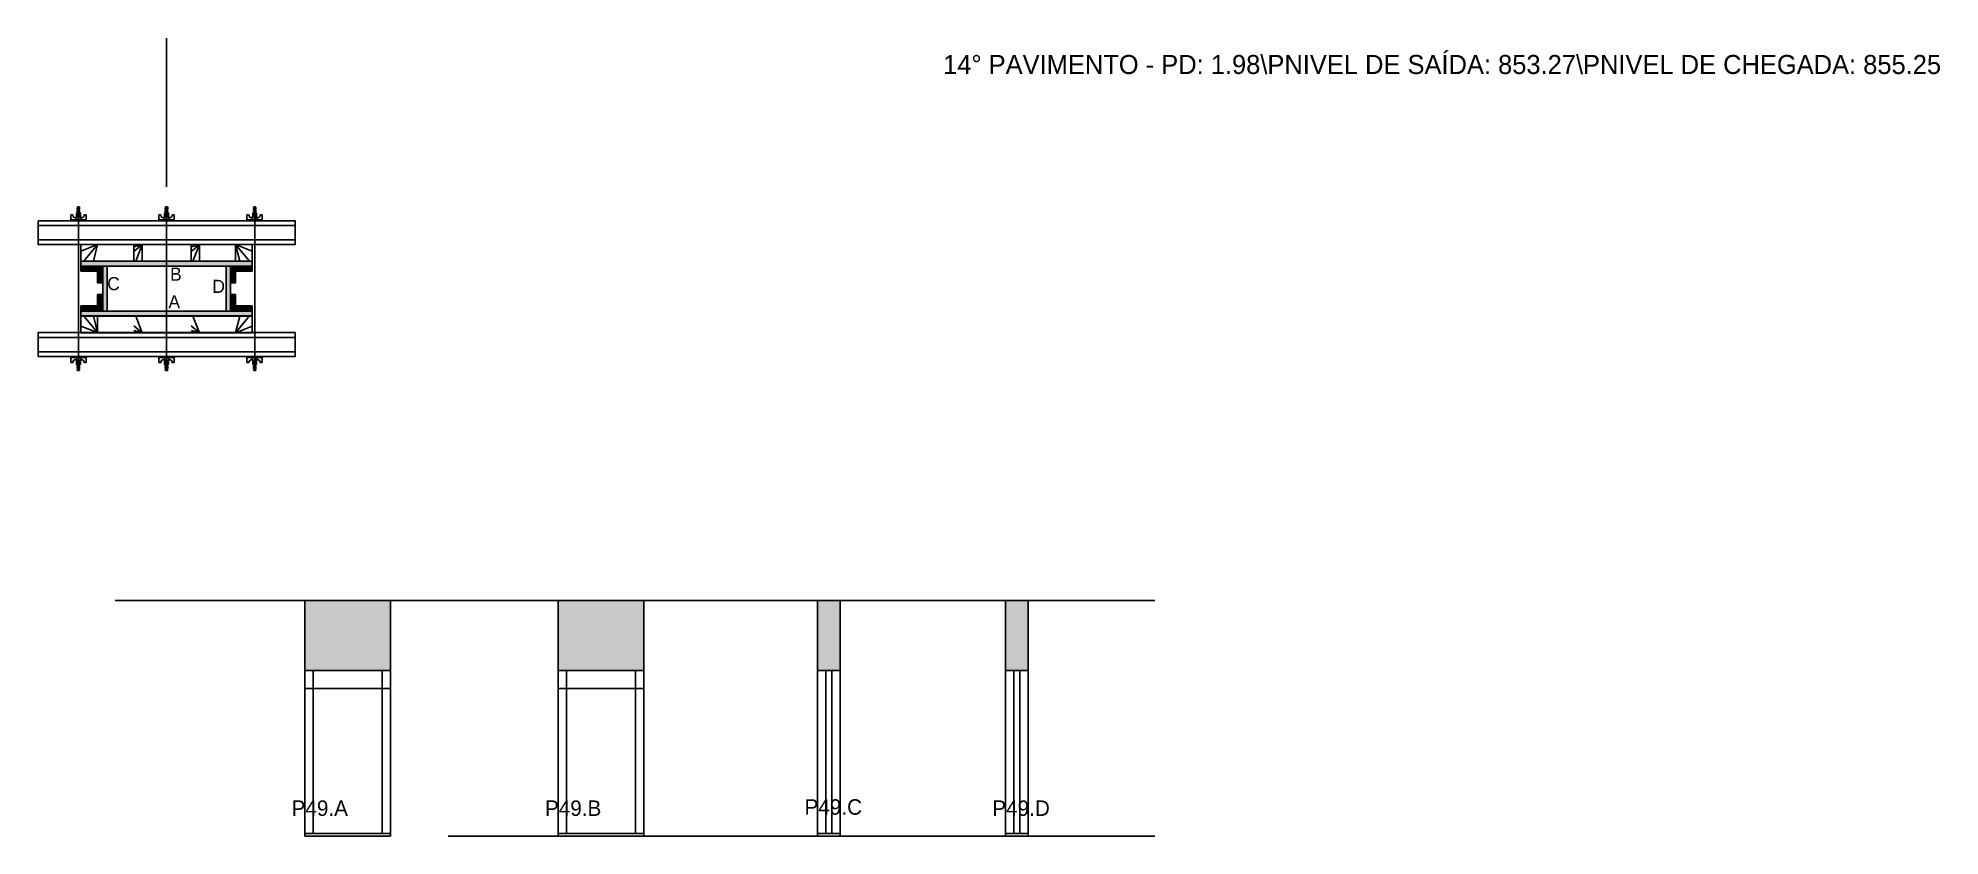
# Model space of a CAD drawing. Header units: metres. Extents: x 2922 to 4520, y -604 to 67.
import ezdxf

# ---------------------------------------------------------------- set-up
doc = ezdxf.new("R2010")
doc.units = ezdxf.units.M
for name, color, linetype in [('CHAPA', 7, 'Continuous'), ('COTA', 7, 'Continuous'), ('Hachura', 7, 'Continuous'), ('Madeira', 7, 'Continuous'), ('NOMENCLATURA', 7, 'Continuous'), ('Nível', 7, 'Continuous'), ('Painéis', 7, 'Continuous'), ('Perfil Metálico', 7, 'Continuous'), ('SARR_2.2x7', 7, 'Continuous'), ('SARRAFO', 7, 'Continuous'), ('Texto Seção', 7, 'Continuous'), ('TEXTO_GERAL', 7, 'Continuous')]:
    doc.layers.add(name, color=color, linetype=linetype)

msp = doc.modelspace()

# ---------------------------------------------------------------- hatches: boundary and pattern name
at = {"layer": 'COTA'}
h = msp.add_hatch(color=7, dxfattribs=at)
h.dxf.hatch_style = 1
h.paths.add_polyline_path([(3218.3, -464.9), (3218.3, -405.9), (3218.3, -405.9), (3146.3, -405.9), (3146.3, -405.9), (3146.3, -464.9), (3146.3, -464.9), (3218.3, -464.9)])
h = msp.add_hatch(color=7, dxfattribs=at)
h.dxf.hatch_style = 1
h.paths.add_polyline_path([(3431.2, -464.9), (3431.2, -405.9), (3431.2, -405.9), (3359.2, -405.9), (3359.2, -405.9), (3359.2, -464.9), (3359.2, -464.9), (3431.2, -464.9)])
h = msp.add_hatch(color=7, dxfattribs=at)
h.dxf.hatch_style = 1
h.paths.add_polyline_path([(3596.3, -464.9), (3596.3, -405.9), (3596.3, -405.9), (3577.3, -405.9), (3577.3, -405.9), (3577.3, -464.9), (3577.3, -464.9), (3596.3, -464.9), (3596.3, -464.9)])
h = msp.add_hatch(color=7, dxfattribs=at)
h.dxf.hatch_style = 1
h.paths.add_polyline_path([(3754.1, -464.9), (3754.1, -405.9), (3754.1, -405.9), (3735.1, -405.9), (3735.1, -405.9), (3735.1, -464.9), (3735.1, -464.9), (3754.1, -464.9), (3754.1, -464.9)])
at = {"layer": 'Hachura'}
h = msp.add_hatch(color=7, dxfattribs=at)
h.dxf.hatch_style = 1
h.paths.add_polyline_path([(2958.3, -124.8), (2958.3, -120.8), (2958.3, -120.8), (3102.3, -120.8), (3102.3, -120.8), (3102.3, -124.8), (3102.3, -124.8), (2958.3, -124.8)])
h = msp.add_hatch(color=7, dxfattribs=at)
h.dxf.hatch_style = 1
h.paths.add_polyline_path([(2958.3, -124.8), (2958.3, -120.8), (2958.3, -120.8), (3102.3, -120.8), (3102.3, -120.8), (3102.3, -124.8), (3102.3, -124.8), (2958.3, -124.8)])
h = msp.add_hatch(color=7, dxfattribs=at)
h.dxf.hatch_style = 1
h.paths.add_polyline_path([(2972.3, -124.8), (2972.3, -129.2), (2972.3, -129.2), (2958.3, -129.2), (2958.3, -129.2), (2958.3, -124.8), (2958.3, -124.8), (2972.3, -124.8)])
h = msp.add_hatch(color=7, dxfattribs=at)
h.dxf.hatch_style = 1
h.paths.add_polyline_path([(2976.7, -124.8), (2972.3, -124.8), (2972.3, -124.8), (2972.3, -138.8), (2972.3, -138.8), (2976.7, -138.8), (2976.7, -138.8), (2976.7, -124.8)])
h = msp.add_hatch(color=7, dxfattribs=at)
h.dxf.hatch_style = 1
h.paths.add_polyline_path([(2980.3, -124.8), (2976.7, -124.8), (2976.7, -124.8), (2976.7, -162.8), (2976.7, -162.8), (2980.3, -162.8), (2980.3, -162.8), (2980.3, -124.8)])
h = msp.add_hatch(color=7, dxfattribs=at)
h.dxf.hatch_style = 1
h.paths.add_polyline_path([(2980.3, -124.8), (2976.7, -124.8), (2976.7, -124.8), (2976.7, -162.8), (2976.7, -162.8), (2980.3, -162.8), (2980.3, -162.8), (2980.3, -124.8)])
h = msp.add_hatch(color=7, dxfattribs=at)
h.dxf.hatch_style = 1
h.paths.add_polyline_path([(3083.9, -124.8), (3080.3, -124.8), (3080.3, -124.8), (3080.3, -162.8), (3080.3, -162.8), (3083.9, -162.8), (3083.9, -162.8), (3083.9, -124.8)])
h = msp.add_hatch(color=7, dxfattribs=at)
h.dxf.hatch_style = 1
h.paths.add_polyline_path([(3083.9, -124.8), (3080.3, -124.8), (3080.3, -124.8), (3080.3, -162.8), (3080.3, -162.8), (3083.9, -162.8), (3083.9, -162.8), (3083.9, -124.8)])
h = msp.add_hatch(color=7, dxfattribs=at)
h.dxf.hatch_style = 1
h.paths.add_polyline_path([(3088.3, -124.8), (3083.9, -124.8), (3083.9, -124.8), (3083.9, -138.8), (3083.9, -138.8), (3088.3, -138.8), (3088.3, -138.8), (3088.3, -124.8)])
h = msp.add_hatch(color=7, dxfattribs=at)
h.dxf.hatch_style = 1
h.paths.add_polyline_path([(3088.3, -124.8), (3088.3, -129.2), (3088.3, -129.2), (3102.3, -129.2), (3102.3, -129.2), (3102.3, -124.8), (3102.3, -124.8), (3088.3, -124.8)])
h = msp.add_hatch(color=7, dxfattribs=at)
h.dxf.hatch_style = 1
h.paths.add_polyline_path([(2972.3, -162.8), (2972.3, -158.4), (2972.3, -158.4), (2958.3, -158.4), (2958.3, -158.4), (2958.3, -162.8), (2958.3, -162.8), (2972.3, -162.8)])
h = msp.add_hatch(color=7, dxfattribs=at)
h.dxf.hatch_style = 1
h.paths.add_polyline_path([(2976.7, -162.8), (2972.3, -162.8), (2972.3, -162.8), (2972.3, -148.8), (2972.3, -148.8), (2976.7, -148.8), (2976.7, -148.8), (2976.7, -162.8)])
h = msp.add_hatch(color=7, dxfattribs=at)
h.dxf.hatch_style = 1
h.paths.add_polyline_path([(3088.3, -162.8), (3083.9, -162.8), (3083.9, -162.8), (3083.9, -148.8), (3083.9, -148.8), (3088.3, -148.8), (3088.3, -148.8), (3088.3, -162.8)])
h = msp.add_hatch(color=7, dxfattribs=at)
h.dxf.hatch_style = 1
h.paths.add_polyline_path([(3088.3, -162.8), (3088.3, -158.4), (3088.3, -158.4), (3102.3, -158.4), (3102.3, -158.4), (3102.3, -162.8), (3102.3, -162.8), (3088.3, -162.8)])
h = msp.add_hatch(color=7, dxfattribs=at)
h.dxf.hatch_style = 1
h.paths.add_polyline_path([(2958.3, -162.8), (2958.3, -166.8), (2958.3, -166.8), (3102.3, -166.8), (3102.3, -166.8), (3102.3, -162.8), (3102.3, -162.8), (2958.3, -162.8)])
h = msp.add_hatch(color=7, dxfattribs=at)
h.dxf.hatch_style = 1
h.paths.add_polyline_path([(2958.3, -162.8), (2958.3, -166.8), (2958.3, -166.8), (3102.3, -166.8), (3102.3, -166.8), (3102.3, -162.8), (3102.3, -162.8), (2958.3, -162.8)])

# ---------------------------------------------------------------- linework, layer by layer
at = {"layer": 'CHAPA', "color": 7, "lineweight": 25}
for points in [[(2958.3, -124.8), (2958.3, -120.8), (3102.3, -120.8), (3102.3, -124.8)], [(2958.3, -124.8), (2958.3, -120.8), (3102.3, -120.8), (3102.3, -124.8)], [(2980.3, -124.8), (2976.7, -124.8), (2976.7, -162.8), (2980.3, -162.8)], [(2980.3, -124.8), (2976.7, -124.8), (2976.7, -162.8), (2980.3, -162.8)], [(3083.9, -124.8), (3080.3, -124.8), (3080.3, -162.8), (3083.9, -162.8)], [(3083.9, -124.8), (3080.3, -124.8), (3080.3, -162.8), (3083.9, -162.8)], [(2958.3, -162.8), (2958.3, -166.8), (3102.3, -166.8), (3102.3, -162.8)], [(2958.3, -162.8), (2958.3, -166.8), (3102.3, -166.8), (3102.3, -162.8)]]:
    msp.add_lwpolyline(points, close=True, dxfattribs=at)
at = {"layer": 'COTA', "color": 7, "lineweight": 25}
for p, q in [((3146.3, -464.9), (3146.3, -405.9)), ((3218.3, -405.9), (3146.3, -405.9)), ((3218.3, -464.9), (3218.3, -405.9)), ((3431.2, -405.9), (3359.2, -405.9)), ((3359.2, -464.9), (3359.2, -405.9)), ((3431.2, -464.9), (3431.2, -405.9))]:
    msp.add_line(p, q, dxfattribs=at)
for points in [[(3596.3, -464.9), (3596.3, -405.9), (3577.3, -405.9), (3577.3, -464.9)], [(3754.1, -464.9), (3754.1, -405.9), (3735.1, -405.9), (3735.1, -464.9)]]:
    msp.add_lwpolyline(points, dxfattribs=at)
at = {"layer": 'Defpoints', "color": 7, "lineweight": 25}
msp.add_line((3030.3, -58.2), (3030.3, 66.8), dxfattribs=at)
at = {"layer": 'Hachura', "color": 7, "lineweight": 25}
for p, q in [((2955.1, -75.8), (2957.3, -76.9)), ((2957.3, -77.1), (2955.1, -76)), ((2955.1, -76.9), (2957.3, -78)), ((2957.3, -78.3), (2955.1, -77.2)), ((2955.1, -78.1), (2957.3, -79.2)), ((2957.3, -79.4), (2955.1, -78.3)), ((2956.4, -80.1), (2955.1, -79.5)), ((2955.2, -75.4), (2955.5, -75)), ((2955.2, -75.7), (2955.2, -75.4)), ((2955.2, -75.4), (2955.2, -75.4)), ((2957.2, -75.4), (2955.2, -75.4)), ((2955.2, -75.7), (2957.2, -76.7)), ((2955.2, -75.7), (2957.2, -76.7)), ((2955.2, -76.8), (2955.2, -76.2)), ((2957.2, -77.2), (2955.2, -76.2)), ((2955.2, -76.8), (2957.2, -77.8)), ((2955.2, -78), (2955.2, -77.4)), ((2957.2, -78.3), (2955.2, -77.4)), ((2955.2, -77.6), (2955.2, -77.4)), ((2955.2, -78), (2957.2, -79)), ((2955.2, -79.2), (2955.2, -78.5)), ((2957.2, -79.5), (2955.2, -78.5)), ((2955.2, -79.2), (2957.2, -80.1)), ((2956.1, -80.1), (2955.2, -79.7)), ((2955.2, -80.1), (2955.2, -79.7)), ((2955.5, -75), (2956.8, -75)), ((2957.2, -76), (2955.9, -75.4)), ((2957.3, -75.9), (2956.1, -75.4)), ((2956.3, -76), (2956.2, -207.8)), ((2956.6, -75.4), (2957.3, -75.7)), ((2957.2, -75.4), (2956.8, -75)), ((2956.9, -75.4), (2957.2, -75.5)), ((2957.2, -75.5), (2957.2, -75.4)), ((2957.2, -76), (2957.2, -76.7)), ((2957.2, -77.8), (2957.2, -77.2)), ((2957.2, -78.5), (2957.2, -78.3)), ((2957.2, -78.5), (2957.2, -79)), ((2957.2, -79.5), (2957.2, -80.1)), ((3029.1, -75.8), (3031.3, -76.9)), ((3031.3, -77.1), (3029.1, -76)), ((3029.1, -76.9), (3031.3, -78)), ((3031.3, -78.3), (3029.1, -77.2)), ((3029.1, -78.1), (3031.3, -79.2)), ((3031.3, -79.4), (3029.1, -78.3)), ((3030.4, -80.1), (3029.1, -79.5)), ((3029.2, -75.4), (3029.5, -75)), ((3029.2, -75.7), (3029.2, -75.4)), ((3029.2, -75.4), (3029.2, -75.4)), ((3031.2, -75.4), (3029.2, -75.4)), ((3029.2, -75.7), (3031.2, -76.7)), ((3029.2, -75.7), (3031.2, -76.7)), ((3029.2, -76.8), (3029.2, -76.2)), ((3031.2, -77.2), (3029.2, -76.2)), ((3029.2, -76.8), (3031.2, -77.8)), ((3029.2, -78), (3029.2, -77.4)), ((3031.2, -78.3), (3029.2, -77.4)), ((3029.2, -77.6), (3029.2, -77.4)), ((3029.2, -78), (3031.2, -79)), ((3029.2, -79.2), (3029.2, -78.5)), ((3031.2, -79.5), (3029.2, -78.5)), ((3029.2, -79.2), (3031.2, -80.1)), ((3030.1, -80.1), (3029.2, -79.7)), ((3029.2, -80.1), (3029.2, -79.7)), ((3029.5, -75), (3030.8, -75)), ((3031.2, -76), (3029.9, -75.4)), ((3031.3, -75.9), (3030.1, -75.4)), ((3030.3, -76), (3030.2, -207.8)), ((3030.6, -75.4), (3031.3, -75.7)), ((3031.2, -75.4), (3030.8, -75)), ((3030.9, -75.4), (3031.2, -75.5)), ((3031.2, -75.5), (3031.2, -75.4)), ((3031.2, -76), (3031.2, -76.7)), ((3031.2, -77.8), (3031.2, -77.2)), ((3031.2, -78.5), (3031.2, -78.3)), ((3031.2, -78.5), (3031.2, -79)), ((3031.2, -79.5), (3031.2, -80.1)), ((3103.9, -75.4), (3103.2, -75.7)), ((3105.4, -75.8), (3103.2, -76.9)), ((3105.4, -76.9), (3103.2, -78)), ((3105.4, -78.1), (3103.2, -79.2)), ((3103.3, -75.9), (3104.4, -75.4)), ((3103.3, -77.1), (3105.4, -76)), ((3103.3, -78.3), (3105.4, -77.2)), ((3103.3, -79.4), (3105.4, -78.3)), ((3103.4, -75.4), (3103.7, -75)), ((3103.6, -75.4), (3103.4, -75.5)), ((3103.4, -75.5), (3103.4, -75.4)), ((3103.4, -76), (3104.6, -75.4)), ((3103.4, -75.4), (3105.3, -75.4)), ((3105.3, -75.7), (3103.4, -76.7)), ((3105.3, -75.7), (3103.4, -76.7)), ((3103.4, -76), (3103.4, -76.7)), ((3103.4, -77.2), (3105.3, -76.2)), ((3105.3, -76.8), (3103.4, -77.8)), ((3103.4, -77.8), (3103.4, -77.2)), ((3103.4, -78.3), (3105.3, -77.4)), ((3105.3, -78), (3103.4, -79)), ((3103.4, -78.5), (3103.4, -78.3)), ((3103.4, -78.5), (3103.4, -79)), ((3103.4, -79.5), (3105.3, -78.5)), ((3105.3, -79.2), (3103.4, -80.1)), ((3103.4, -79.5), (3103.4, -80.1)), ((3105, -75), (3103.7, -75)), ((3104.1, -80.1), (3105.4, -79.5)), ((3104.3, -76), (3104.3, -207.8)), ((3104.4, -80.1), (3105.3, -79.7)), ((3105.3, -75.4), (3105, -75)), ((3105.3, -75.7), (3105.3, -75.4)), ((3105.3, -75.4), (3105.3, -75.4)), ((3105.3, -76.8), (3105.3, -76.2)), ((3105.3, -78), (3105.3, -77.4)), ((3105.3, -77.6), (3105.3, -77.4)), ((3105.3, -79.2), (3105.3, -78.5)), ((3105.3, -80.1), (3105.3, -79.7)), ((2949.8, -86.8), (2949.8, -81.7)), ((2949.8, -81.7), (2951.5, -81.7)), ((2949.8, -85.9), (2962.7, -85.9)), ((2949.8, -85.9), (2955, -85.9)), ((2962.7, -86.8), (2949.8, -86.8)), ((2949.9, -85.9), (2949.9, -86.8)), ((2950.2, -85.9), (2950.2, -86.8)), ((2950.5, -85.9), (2950.5, -86.8)), ((2951, -85.9), (2951, -86.8)), ((2951.5, -81.7), (2952.1, -83.9)), ((2951.8, -85.9), (2951.8, -86.8)), ((2952.4, -84.1), (2954.3, -84.1)), ((2953.2, -85.9), (2953.2, -86.8)), ((2961.7, -86.8), (2953.9, -86.8)), ((2954.3, -83.4), (2958.2, -83.4)), ((2954.3, -85.9), (2954.3, -83.4)), ((2956.3, -85.9), (2954.3, -85.9)), ((2957.9, -80.1), (2954.6, -80.1)), ((2954.6, -80.1), (2954.6, -83.4)), ((2957.9, -80.2), (2954.6, -80.2)), ((2955, -85.9), (2955.6, -85.9)), ((2955.3, -86.3), (2955.3, -86)), ((2955.3, -86.7), (2955.3, -86.3)), ((2955.6, -80.1), (2955.6, -83.4)), ((2955.9, -85.9), (2955.9, -83.9)), ((2956.2, -85.9), (2956.2, -86.8)), ((2956.5, -83.9), (2956.5, -85.9)), ((2957.2, -80.1), (2957.2, -83.4)), ((2957.2, -86.1), (2957.2, -86.5)), ((2957.9, -83.4), (2957.9, -80.1)), ((2958.2, -83.4), (2957.9, -83.4)), ((2958.2, -83.4), (2957.9, -83.4)), ((2958.2, -83.4), (2958.2, -85.9)), ((2960.1, -84.1), (2958.2, -84.1)), ((2959.3, -85.9), (2959.3, -86.8)), ((2961, -81.7), (2960.4, -83.9)), ((2960.7, -85.9), (2960.7, -86.8)), ((2962.7, -81.7), (2961, -81.7)), ((2961.6, -85.9), (2961.6, -86.8)), ((2962, -85.9), (2962, -86.8)), ((2962.4, -85.9), (2962.4, -86.8)), ((2962.6, -85.9), (2962.6, -86.8)), ((2962.7, -85.9), (2962.7, -81.7)), ((2962.7, -85.9), (2962.7, -86.8)), ((3023.8, -86.8), (3023.8, -81.7)), ((3023.8, -81.7), (3025.5, -81.7)), ((3023.8, -85.9), (3036.7, -85.9)), ((3023.8, -85.9), (3029, -85.9)), ((3036.7, -86.8), (3023.8, -86.8)), ((3023.9, -85.9), (3023.9, -86.8)), ((3024.2, -85.9), (3024.2, -86.8)), ((3024.5, -85.9), (3024.5, -86.8)), ((3025, -85.9), (3025, -86.8)), ((3025.5, -81.7), (3026.1, -83.9)), ((3025.8, -85.9), (3025.8, -86.8)), ((3026.4, -84.1), (3028.3, -84.1)), ((3027.2, -85.9), (3027.2, -86.8)), ((3035.7, -86.8), (3027.9, -86.8)), ((3028.3, -83.4), (3032.2, -83.4)), ((3028.3, -85.9), (3028.3, -83.4)), ((3030.3, -85.9), (3028.3, -85.9)), ((3031.9, -80.1), (3028.6, -80.1)), ((3028.6, -80.1), (3028.6, -83.4)), ((3031.9, -80.2), (3028.6, -80.2)), ((3029, -85.9), (3029.6, -85.9)), ((3029.3, -86.3), (3029.3, -86)), ((3029.3, -86.7), (3029.3, -86.3)), ((3029.6, -80.1), (3029.6, -83.4)), ((3029.9, -85.9), (3029.9, -83.9)), ((3030.2, -85.9), (3030.2, -86.8)), ((3030.5, -83.9), (3030.5, -85.9)), ((3031.2, -80.1), (3031.2, -83.4)), ((3031.2, -86.1), (3031.2, -86.5)), ((3031.9, -83.4), (3031.9, -80.1)), ((3032.2, -83.4), (3031.9, -83.4)), ((3032.2, -83.4), (3031.9, -83.4)), ((3032.2, -83.4), (3032.2, -85.9)), ((3034.1, -84.1), (3032.2, -84.1)), ((3033.3, -85.9), (3033.3, -86.8)), ((3035, -81.7), (3034.4, -83.9)), ((3034.7, -85.9), (3034.7, -86.8)), ((3036.7, -81.7), (3035, -81.7)), ((3035.6, -85.9), (3035.6, -86.8)), ((3036, -85.9), (3036, -86.8)), ((3036.4, -85.9), (3036.4, -86.8)), ((3036.6, -85.9), (3036.6, -86.8)), ((3036.7, -85.9), (3036.7, -81.7)), ((3036.7, -85.9), (3036.7, -86.8)), ((3097.8, -85.9), (3097.8, -81.7)), ((3097.8, -81.7), (3099.5, -81.7)), ((3110.7, -85.9), (3097.8, -85.9)), ((3097.8, -85.9), (3097.8, -86.8)), ((3097.8, -86.8), (3110.7, -86.8)), ((3097.9, -85.9), (3097.9, -86.8)), ((3098.2, -85.9), (3098.2, -86.8)), ((3098.5, -85.9), (3098.5, -86.8)), ((3098.8, -86.8), (3106.6, -86.8)), ((3099, -85.9), (3099, -86.8)), ((3099.5, -81.7), (3100.1, -83.9)), ((3099.8, -85.9), (3099.8, -86.8)), ((3100.4, -84.1), (3102.3, -84.1)), ((3101.2, -85.9), (3101.2, -86.8)), ((3106.2, -83.4), (3102.3, -83.4)), ((3102.3, -83.4), (3102.3, -85.9)), ((3102.3, -83.4), (3102.6, -83.4)), ((3102.3, -83.4), (3102.6, -83.4)), ((3102.6, -80.1), (3105.9, -80.1)), ((3102.6, -83.4), (3102.6, -80.1)), ((3102.6, -80.2), (3105.9, -80.2)), ((3103.3, -86.1), (3103.3, -86.5)), ((3103.4, -80.1), (3103.4, -83.4)), ((3104.1, -83.9), (3104.1, -85.9)), ((3104.3, -85.9), (3106.2, -85.9)), ((3104.3, -85.9), (3104.3, -86.8)), ((3104.6, -85.9), (3104.6, -83.9)), ((3104.9, -80.1), (3104.9, -83.4)), ((3105.5, -85.9), (3104.9, -85.9)), ((3105.2, -86.3), (3105.2, -86)), ((3105.2, -86.7), (3105.2, -86.3)), ((3110.7, -85.9), (3105.5, -85.9)), ((3105.9, -80.1), (3105.9, -83.4)), ((3106.2, -85.9), (3106.2, -83.4)), ((3108.1, -84.1), (3106.2, -84.1)), ((3107.3, -85.9), (3107.3, -86.8)), ((3109, -81.7), (3108.4, -83.9)), ((3108.7, -85.9), (3108.7, -86.8)), ((3110.7, -81.7), (3109, -81.7)), ((3109.6, -85.9), (3109.6, -86.8)), ((3110, -85.9), (3110, -86.8)), ((3110.4, -85.9), (3110.4, -86.8)), ((3110.6, -85.9), (3110.6, -86.8)), ((3110.7, -86.8), (3110.7, -81.7)), ((2962.7, -200.8), (2949.8, -200.8)), ((2949.8, -200.8), (2949.8, -206)), ((2949.8, -201.7), (2962.7, -201.7)), ((2949.8, -201.7), (2955, -201.7)), ((2949.8, -206), (2951.5, -206)), ((2949.9, -201.8), (2949.9, -200.8)), ((2950.2, -201.8), (2950.2, -200.8)), ((2950.5, -201.8), (2950.5, -200.8)), ((2951, -201.8), (2951, -200.8)), ((2951.5, -206), (2952.1, -203.8)), ((2951.8, -201.8), (2951.8, -200.8)), ((2952.4, -203.6), (2954.3, -203.6)), ((2953.2, -201.8), (2953.2, -200.8)), ((2961.7, -200.8), (2953.9, -200.8)), ((2956.3, -201.7), (2954.3, -201.7)), ((2954.3, -201.7), (2954.3, -204.3)), ((2954.3, -204.3), (2958.2, -204.3)), ((2954.6, -207.5), (2954.6, -204.3)), ((2957.9, -207.5), (2954.6, -207.5)), ((2957.9, -207.5), (2954.6, -207.5)), ((2955, -201.7), (2955.6, -201.7)), ((2956.4, -207.5), (2955.1, -208.2)), ((2955.2, -208.5), (2957.2, -207.5)), ((2956.1, -207.5), (2955.2, -208)), ((2955.2, -207.5), (2955.2, -208)), ((2955.3, -201), (2955.3, -201.4)), ((2955.3, -201.4), (2955.3, -201.6)), ((2955.6, -207.5), (2955.6, -204.3)), ((2955.9, -201.7), (2955.9, -203.7)), ((2956.2, -201.7), (2956.2, -200.8)), ((2956.5, -203.7), (2956.5, -201.7)), ((2957.2, -201.6), (2957.2, -201.2)), ((2957.2, -207.5), (2957.2, -204.3)), ((2957.2, -208.2), (2957.2, -207.5)), ((2957.9, -204.3), (2957.9, -207.5)), ((2958.2, -204.3), (2957.9, -204.3)), ((2958.2, -204.3), (2957.9, -204.3)), ((2958.2, -204.3), (2958.2, -201.7)), ((2960.1, -203.6), (2958.2, -203.6)), ((2959.3, -201.8), (2959.3, -200.8)), ((2961, -206), (2960.4, -203.8)), ((2960.7, -201.8), (2960.7, -200.8)), ((2962.7, -206), (2961, -206)), ((2961.6, -201.8), (2961.6, -200.8)), ((2962, -201.8), (2962, -200.8)), ((2962.4, -201.8), (2962.4, -200.8)), ((2962.6, -201.8), (2962.6, -200.8)), ((2962.7, -201.7), (2962.7, -200.8)), ((2962.7, -201.7), (2962.7, -206)), ((3036.7, -200.8), (3023.8, -200.8)), ((3023.8, -200.8), (3023.8, -206)), ((3023.8, -201.7), (3036.7, -201.7)), ((3023.8, -201.7), (3029, -201.7)), ((3023.8, -206), (3025.5, -206)), ((3023.9, -201.8), (3023.9, -200.8)), ((3024.2, -201.8), (3024.2, -200.8)), ((3024.5, -201.8), (3024.5, -200.8)), ((3025, -201.8), (3025, -200.8)), ((3025.5, -206), (3026.1, -203.8)), ((3025.8, -201.8), (3025.8, -200.8)), ((3026.4, -203.6), (3028.3, -203.6)), ((3027.2, -201.8), (3027.2, -200.8)), ((3035.7, -200.8), (3027.9, -200.8)), ((3030.3, -201.7), (3028.3, -201.7)), ((3028.3, -201.7), (3028.3, -204.3)), ((3028.3, -204.3), (3032.2, -204.3)), ((3028.6, -207.5), (3028.6, -204.3)), ((3031.9, -207.5), (3028.6, -207.5)), ((3031.9, -207.5), (3028.6, -207.5)), ((3029, -201.7), (3029.6, -201.7)), ((3030.4, -207.5), (3029.1, -208.2)), ((3029.2, -208.5), (3031.2, -207.5)), ((3030.1, -207.5), (3029.2, -208)), ((3029.2, -207.5), (3029.2, -208)), ((3029.3, -201), (3029.3, -201.4)), ((3029.3, -201.4), (3029.3, -201.6)), ((3029.6, -207.5), (3029.6, -204.3)), ((3029.9, -201.7), (3029.9, -203.7)), ((3030.2, -201.7), (3030.2, -200.8)), ((3030.5, -203.7), (3030.5, -201.7)), ((3031.2, -201.6), (3031.2, -201.2)), ((3031.2, -207.5), (3031.2, -204.3)), ((3031.2, -208.2), (3031.2, -207.5)), ((3031.9, -204.3), (3031.9, -207.5)), ((3032.2, -204.3), (3031.9, -204.3)), ((3032.2, -204.3), (3031.9, -204.3)), ((3032.2, -204.3), (3032.2, -201.7)), ((3034.1, -203.6), (3032.2, -203.6)), ((3033.3, -201.8), (3033.3, -200.8)), ((3035, -206), (3034.4, -203.8)), ((3034.7, -201.8), (3034.7, -200.8)), ((3036.7, -206), (3035, -206)), ((3035.6, -201.8), (3035.6, -200.8)), ((3036, -201.8), (3036, -200.8)), ((3036.4, -201.8), (3036.4, -200.8)), ((3036.6, -201.8), (3036.6, -200.8)), ((3036.7, -201.7), (3036.7, -200.8)), ((3036.7, -201.7), (3036.7, -206)), ((3097.8, -200.8), (3110.7, -200.8)), ((3097.8, -201.7), (3097.8, -200.8)), ((3110.7, -201.7), (3097.8, -201.7)), ((3097.8, -201.7), (3097.8, -206)), ((3097.8, -206), (3099.5, -206)), ((3097.9, -201.8), (3097.9, -200.8)), ((3098.2, -201.8), (3098.2, -200.8)), ((3098.5, -201.8), (3098.5, -200.8)), ((3098.8, -200.8), (3106.6, -200.8)), ((3099, -201.8), (3099, -200.8)), ((3099.5, -206), (3100.1, -203.8)), ((3099.8, -201.8), (3099.8, -200.8)), ((3100.4, -203.6), (3102.3, -203.6)), ((3101.2, -201.8), (3101.2, -200.8)), ((3102.3, -204.3), (3102.3, -201.7)), ((3106.2, -204.3), (3102.3, -204.3)), ((3102.3, -204.3), (3102.6, -204.3)), ((3102.3, -204.3), (3102.6, -204.3)), ((3102.6, -204.3), (3102.6, -207.5)), ((3102.6, -207.5), (3105.9, -207.5)), ((3102.6, -207.5), (3105.9, -207.5)), ((3103.3, -201.6), (3103.3, -201.2)), ((3103.4, -207.5), (3103.4, -204.3)), ((3103.4, -208.2), (3103.4, -207.5)), ((3105.3, -208.5), (3103.4, -207.5)), ((3104.1, -203.7), (3104.1, -201.7)), ((3104.1, -207.5), (3105.4, -208.2)), ((3104.3, -201.7), (3104.3, -200.8)), ((3104.3, -201.7), (3106.2, -201.7)), ((3104.4, -207.5), (3105.3, -208)), ((3104.6, -201.7), (3104.6, -203.7)), ((3105.5, -201.7), (3104.9, -201.7)), ((3104.9, -207.5), (3104.9, -204.3)), ((3105.2, -201), (3105.2, -201.4)), ((3105.2, -201.4), (3105.2, -201.6)), ((3105.3, -207.5), (3105.3, -208)), ((3110.7, -201.7), (3105.5, -201.7)), ((3105.9, -207.5), (3105.9, -204.3)), ((3106.2, -201.7), (3106.2, -204.3)), ((3108.1, -203.6), (3106.2, -203.6)), ((3107.3, -201.8), (3107.3, -200.8)), ((3109, -206), (3108.4, -203.8)), ((3108.7, -201.8), (3108.7, -200.8)), ((3110.7, -206), (3109, -206)), ((3109.6, -201.8), (3109.6, -200.8)), ((3110, -201.8), (3110, -200.8)), ((3110.4, -201.8), (3110.4, -200.8)), ((3110.6, -201.8), (3110.6, -200.8)), ((3110.7, -200.8), (3110.7, -206)), ((2957.3, -208.3), (2955.1, -209.3)), ((2955.1, -209.6), (2957.3, -208.5)), ((2957.3, -209.4), (2955.1, -210.5)), ((2955.1, -210.7), (2957.3, -209.7)), ((2957.3, -210.6), (2955.1, -211.7)), ((2955.1, -211.9), (2957.3, -210.8)), ((2957.2, -208.2), (2955.2, -209.2)), ((2955.2, -208.5), (2955.2, -209.2)), ((2955.2, -209.7), (2957.2, -208.7)), ((2957.2, -209.4), (2955.2, -210.3)), ((2955.2, -209.7), (2955.2, -210.3)), ((2955.2, -210.8), (2957.2, -209.9)), ((2955.2, -210.1), (2955.2, -210.3)), ((2957.2, -210.5), (2955.2, -211.5)), ((2955.2, -210.8), (2955.2, -211.5)), ((2955.2, -212), (2957.2, -211)), ((2955.2, -212), (2957.2, -211)), ((2955.2, -212), (2955.2, -212.3)), ((2955.2, -212.3), (2955.2, -212.3)), ((2955.2, -212.3), (2955.5, -212.6)), ((2957.2, -212.3), (2955.2, -212.3)), ((2955.5, -212.6), (2956.8, -212.6)), ((2957.2, -211.7), (2955.9, -212.3)), ((2957.3, -211.8), (2956.1, -212.3)), ((2956.6, -212.3), (2957.3, -212)), ((2957.2, -212.3), (2956.8, -212.6)), ((2956.9, -212.3), (2957.2, -212.2)), ((2957.2, -209.1), (2957.2, -208.7)), ((2957.2, -209.1), (2957.2, -209.4)), ((2957.2, -209.9), (2957.2, -210.5)), ((2957.2, -211.7), (2957.2, -211)), ((2957.2, -212.2), (2957.2, -212.3)), ((3031.3, -208.3), (3029.1, -209.3)), ((3029.1, -209.6), (3031.3, -208.5)), ((3031.3, -209.4), (3029.1, -210.5)), ((3029.1, -210.7), (3031.3, -209.7)), ((3031.3, -210.6), (3029.1, -211.7)), ((3029.1, -211.9), (3031.3, -210.8)), ((3031.2, -208.2), (3029.2, -209.2)), ((3029.2, -208.5), (3029.2, -209.2)), ((3029.2, -209.7), (3031.2, -208.7)), ((3031.2, -209.4), (3029.2, -210.3)), ((3029.2, -209.7), (3029.2, -210.3)), ((3029.2, -210.8), (3031.2, -209.9)), ((3029.2, -210.1), (3029.2, -210.3)), ((3031.2, -210.5), (3029.2, -211.5)), ((3029.2, -210.8), (3029.2, -211.5)), ((3029.2, -212), (3031.2, -211)), ((3029.2, -212), (3031.2, -211)), ((3029.2, -212), (3029.2, -212.3)), ((3029.2, -212.3), (3029.2, -212.3)), ((3029.2, -212.3), (3029.5, -212.6)), ((3031.2, -212.3), (3029.2, -212.3)), ((3029.5, -212.6), (3030.8, -212.6)), ((3031.2, -211.7), (3029.9, -212.3)), ((3031.3, -211.8), (3030.1, -212.3)), ((3030.6, -212.3), (3031.3, -212)), ((3031.2, -212.3), (3030.8, -212.6)), ((3030.9, -212.3), (3031.2, -212.2)), ((3031.2, -209.1), (3031.2, -208.7)), ((3031.2, -209.1), (3031.2, -209.4)), ((3031.2, -209.9), (3031.2, -210.5)), ((3031.2, -211.7), (3031.2, -211)), ((3031.2, -212.2), (3031.2, -212.3)), ((3105.4, -209.6), (3103.2, -208.5)), ((3105.4, -210.7), (3103.2, -209.7)), ((3105.4, -211.9), (3103.2, -210.8)), ((3103.9, -212.3), (3103.2, -212)), ((3103.3, -208.3), (3105.4, -209.3)), ((3103.3, -209.4), (3105.4, -210.5)), ((3103.3, -210.6), (3105.4, -211.7)), ((3103.3, -211.8), (3104.4, -212.3)), ((3103.4, -208.2), (3105.3, -209.2)), ((3103.4, -209.1), (3103.4, -208.7)), ((3105.3, -209.7), (3103.4, -208.7)), ((3103.4, -209.1), (3103.4, -209.4)), ((3103.4, -209.4), (3105.3, -210.3)), ((3103.4, -209.9), (3103.4, -210.5)), ((3105.3, -210.8), (3103.4, -209.9)), ((3103.4, -210.5), (3105.3, -211.5)), ((3105.3, -212), (3103.4, -211)), ((3103.4, -211.7), (3103.4, -211)), ((3105.3, -212), (3103.4, -211)), ((3103.4, -211.7), (3104.6, -212.3)), ((3103.6, -212.3), (3103.4, -212.2)), ((3103.4, -212.2), (3103.4, -212.3)), ((3103.4, -212.3), (3103.7, -212.6)), ((3103.4, -212.3), (3105.3, -212.3)), ((3105, -212.6), (3103.7, -212.6)), ((3105.3, -212.3), (3105, -212.6)), ((3105.3, -208.5), (3105.3, -209.2)), ((3105.3, -209.7), (3105.3, -210.3)), ((3105.3, -210.1), (3105.3, -210.3)), ((3105.3, -210.8), (3105.3, -211.5)), ((3105.3, -212), (3105.3, -212.3)), ((3105.3, -212.3), (3105.3, -212.3))]:
    msp.add_line(p, q, dxfattribs=at)
at = {"layer": 'Madeira', "color": 7, "lineweight": 25}
for p, q in [((2972.3, -106.8), (2958.3, -112.3)), ((2972.3, -106.8), (2960.7, -120.8)), ((2972.3, -106.8), (2968.8, -120.8)), ((3009.8, -106.8), (3002.8, -112.6)), ((3009.8, -106.8), (3002.8, -108.6)), ((3009.8, -106.8), (3004.3, -120.8)), ((3057.8, -106.8), (3050.8, -112.6)), ((3057.8, -106.8), (3050.8, -108.6)), ((3057.8, -106.8), (3052.3, -120.8)), ((3088.3, -106.8), (3099.8, -120.8)), ((3088.3, -106.8), (3091.7, -120.8)), ((3088.3, -106.8), (3102.3, -112.3)), ((2972.3, -180.8), (2958.3, -175.4)), ((2972.3, -180.8), (2960.7, -166.9)), ((2972.3, -180.8), (2968.8, -166.8)), ((3009.8, -180.9), (3002.8, -175.1)), ((3009.8, -180.9), (3004.3, -166.9)), ((3057.8, -180.9), (3050.8, -175.1)), ((3057.8, -180.9), (3052.3, -166.9)), ((3088.3, -180.9), (3099.8, -166.8)), ((3088.3, -180.9), (3091.7, -166.9)), ((3088.3, -180.9), (3102.3, -175.4)), ((3009.8, -180.9), (3002.8, -179.1)), ((3057.8, -180.9), (3050.8, -179.1))]:
    msp.add_line(p, q, dxfattribs=at)
for points in [[(3102.3, -106.8), (3102.3, -120.8), (2958.3, -120.8), (2958.3, -106.8)], [(3009.8, -106.8), (3002.8, -106.8), (3002.8, -120.8), (3009.8, -120.8)], [(3057.8, -106.8), (3050.8, -106.8), (3050.8, -120.8), (3057.8, -120.8)], [(3088.3, -106.8), (3088.3, -120.8), (3102.3, -120.8), (3102.3, -106.8)], [(2972.3, -180.8), (2972.3, -166.8), (2958.3, -166.9), (2958.3, -180.9)], [(3102.3, -180.9), (3102.3, -166.9), (2958.3, -166.9), (2958.3, -180.9)]]:
    msp.add_lwpolyline(points, close=True, dxfattribs=at)
at = {"layer": 'Nível', "color": 7, "lineweight": 25}
for p, q in [((2987, -405.9), (3860.7, -405.9)), ((3266.9, -603.9), (3860.7, -603.9))]:
    msp.add_line(p, q, dxfattribs=at)
at = {"layer": 'Painéis', "color": 7, "lineweight": 25}
for p, q in [((3146.3, -464.9), (3146.3, -603.9)), ((3218.3, -464.9), (3146.3, -464.9)), ((3218.3, -603.9), (3218.3, -464.9)), ((3359.2, -464.9), (3359.2, -603.9)), ((3431.2, -464.9), (3359.2, -464.9)), ((3431.2, -603.9), (3431.2, -464.9)), ((3577.3, -464.9), (3577.3, -601.9)), ((3577.3, -464.9), (3596.3, -464.9)), ((3596.3, -601.9), (3596.3, -464.9)), ((3735.1, -464.9), (3735.1, -601.9)), ((3735.1, -464.9), (3754.1, -464.9)), ((3754.1, -601.9), (3754.1, -464.9)), ((3218.3, -479.9), (3146.3, -479.9)), ((3431.2, -479.9), (3359.2, -479.9)), ((3146.3, -601.9), (3218.3, -601.9)), ((3359.2, -601.9), (3431.2, -601.9)), ((3577.3, -601.9), (3596.3, -601.9)), ((3735.1, -601.9), (3754.1, -601.9))]:
    msp.add_line(p, q, dxfattribs=at)
for points in [[(3080.3, -162.8), (3080.3, -124.8), (2980.3, -124.8), (2980.3, -162.8)], [(3218.3, -601.9), (3146.3, -601.9), (3146.3, -603.9), (3218.3, -603.9)], [(3431.2, -601.9), (3359.2, -601.9), (3359.2, -603.9), (3431.2, -603.9)], [(3577.3, -601.9), (3596.3, -601.9), (3596.3, -603.9), (3577.3, -603.9)], [(3735.1, -601.9), (3754.1, -601.9), (3754.1, -603.9), (3735.1, -603.9)]]:
    msp.add_lwpolyline(points, close=True, dxfattribs=at)
at = {"layer": 'Perfil Metálico', "color": 7, "lineweight": 25}
for points in [[(2922.3, -86.8), (2922.3, -106.8), (3138.3, -106.8), (3138.3, -86.8)], [(3138.3, -102.8), (3138.3, -90.8), (2922.3, -90.8), (2922.3, -102.8)], [(2922.3, -200.8), (2922.3, -180.8), (3138.3, -180.8), (3138.3, -200.8)], [(3138.3, -184.8), (3138.3, -196.8), (2922.3, -196.8), (2922.3, -184.8)]]:
    msp.add_lwpolyline(points, close=True, dxfattribs=at)
at = {"layer": 'SARR_2.2x7', "color": 7, "lineweight": 25}
for p, q in [((3153.3, -601.9), (3153.3, -464.9)), ((3211.3, -601.9), (3211.3, -464.9)), ((3366.2, -601.9), (3366.2, -464.9)), ((3424.2, -601.9), (3424.2, -464.9)), ((3584.3, -464.9), (3584.3, -601.9)), ((3589.3, -464.9), (3589.3, -601.9)), ((3742.1, -464.9), (3742.1, -601.9)), ((3747.1, -464.9), (3747.1, -601.9)), ((3153.3, -601.9), (3153.3, -601.9)), ((3211.3, -601.9), (3211.3, -601.9)), ((3366.2, -601.9), (3366.2, -601.9)), ((3424.2, -601.9), (3424.2, -601.9))]:
    msp.add_line(p, q, dxfattribs=at)
at = {"layer": 'SARRAFO', "color": 7, "lineweight": 25}
for points in [[(2958.3, -129.2), (2972.3, -129.2), (2972.3, -124.8), (2958.3, -124.8)], [(2972.3, -138.8), (2972.3, -124.8), (2976.7, -124.8), (2976.7, -138.8)], [(3083.9, -138.8), (3083.9, -124.8), (3088.3, -124.8), (3088.3, -138.8)], [(3102.3, -129.2), (3088.3, -129.2), (3088.3, -124.8), (3102.3, -124.8)], [(2958.3, -158.4), (2972.3, -158.4), (2972.3, -162.8), (2958.3, -162.8)], [(2972.3, -148.8), (2972.3, -162.8), (2976.7, -162.8), (2976.7, -148.8)], [(3083.9, -148.8), (3083.9, -162.8), (3088.3, -162.8), (3088.3, -148.8)], [(3102.3, -158.4), (3088.3, -158.4), (3088.3, -162.8), (3102.3, -162.8)]]:
    msp.add_lwpolyline(points, close=True, dxfattribs=at)

# ---------------------------------------------------------------- texts
at = {"layer": 'NOMENCLATURA', "color": 7, "lineweight": 25}
msp.add_text('14° PAVIMENTO - PD: 1.98\\PNIVEL DE SAÍDA: 853.27\\PNIVEL DE CHEGADA: 855.25', height=16, dxfattribs=at).set_placement((3682.7, 36.6))
at = {"layer": 'Texto Seção', "color": 7, "lineweight": 25}
for s, p in [('P49.A', (3135.3, -587)), ('P49.B', (3348.2, -587)), ('P49.C', (3566.3, -586)), ('P49.D', (3724.1, -587))]:
    msp.add_text(s, height=13, dxfattribs=at).set_placement(p)
at = {"layer": 'TEXTO_GERAL', "color": 7, "lineweight": 25}
for s, p in [('B', (3033.2, -137.1)), ('C', (2980.4, -145.1)), ('D', (3068.7, -147.4)), ('A', (3031.8, -160.3))]:
    msp.add_text(s, height=11, dxfattribs=at).set_placement(p)

doc.saveas('drawing.dxf')
